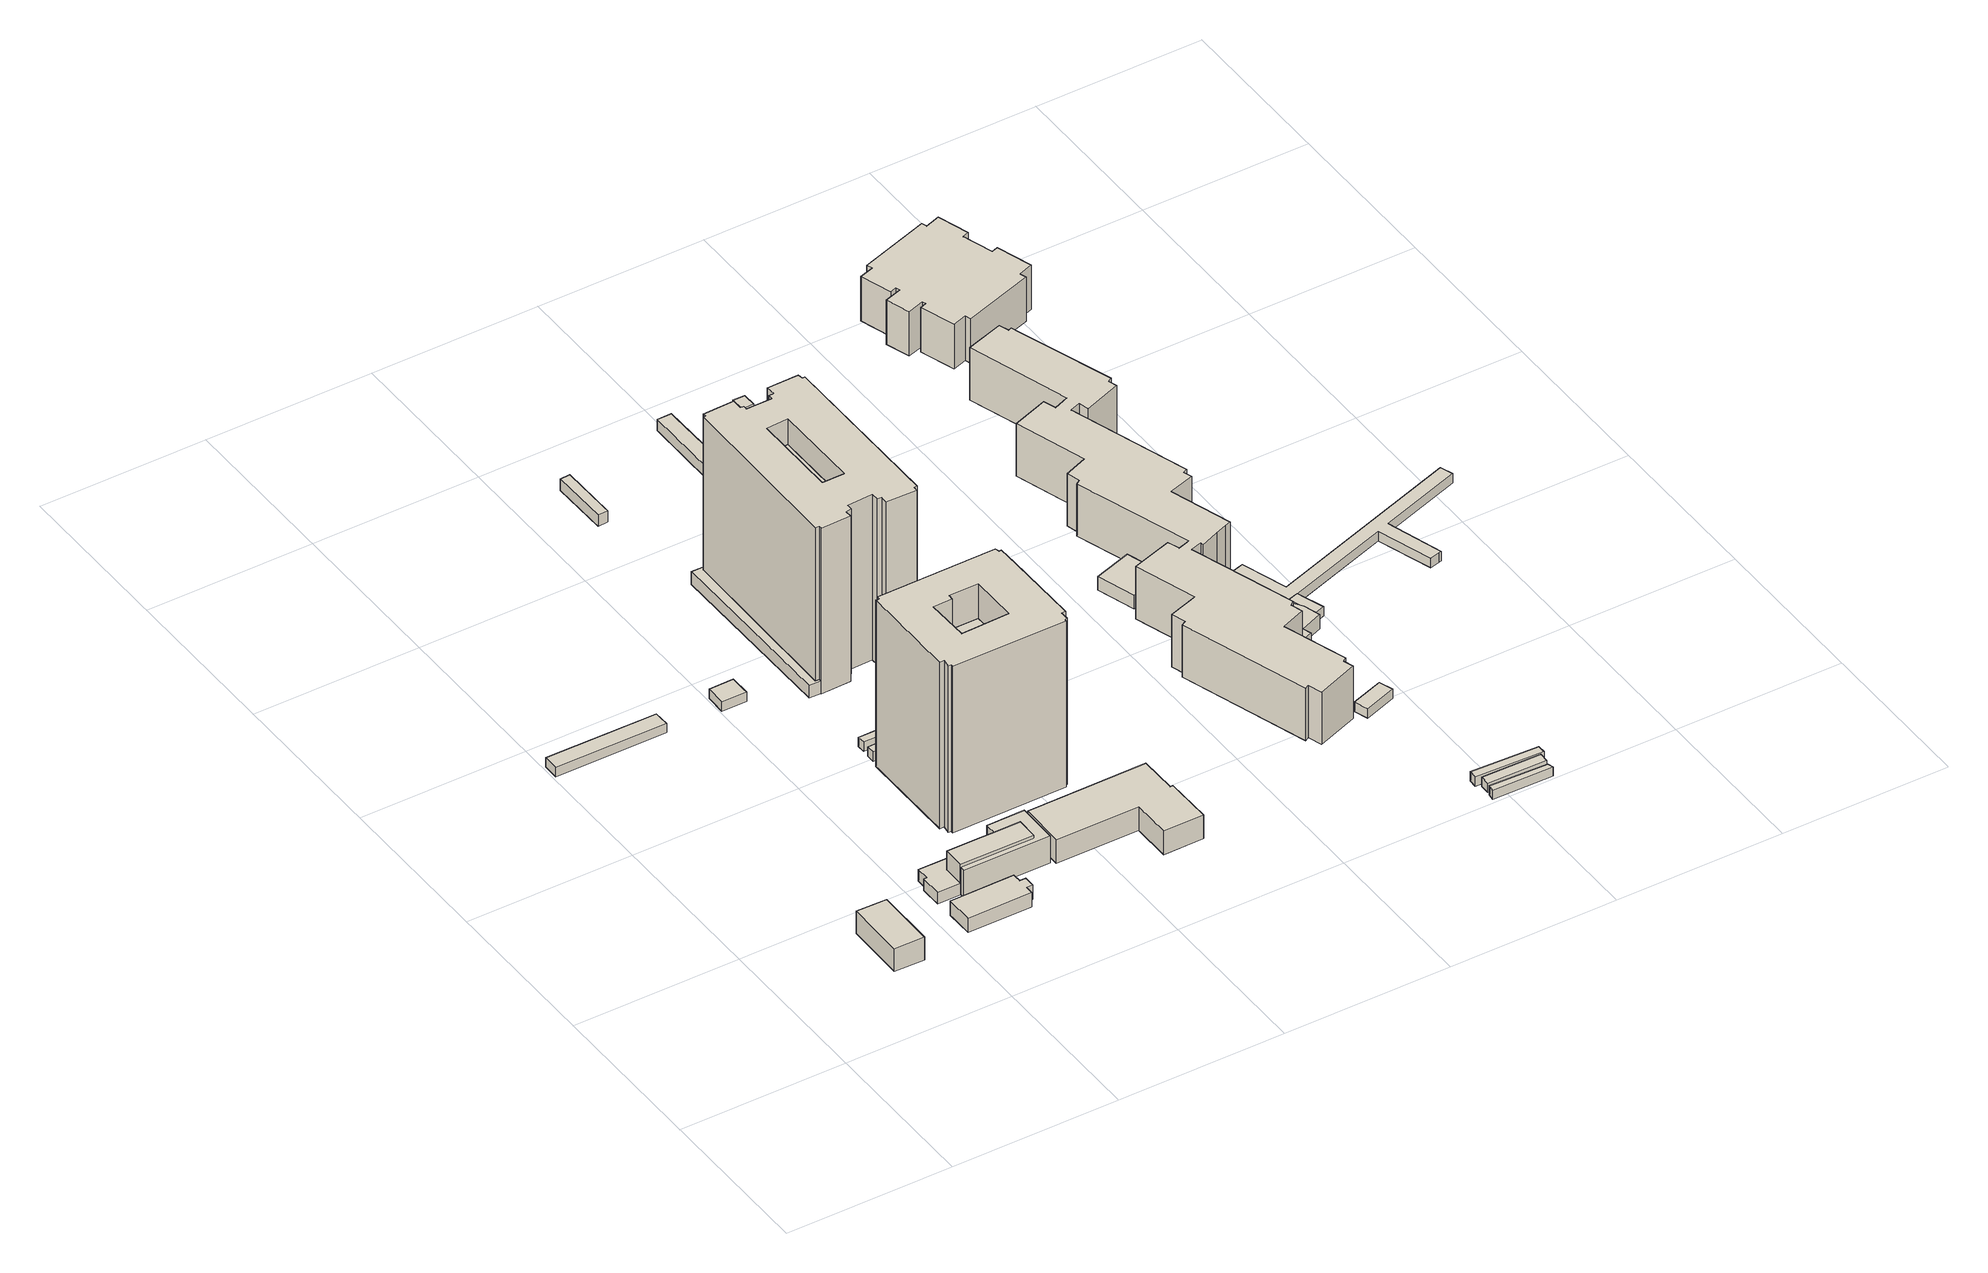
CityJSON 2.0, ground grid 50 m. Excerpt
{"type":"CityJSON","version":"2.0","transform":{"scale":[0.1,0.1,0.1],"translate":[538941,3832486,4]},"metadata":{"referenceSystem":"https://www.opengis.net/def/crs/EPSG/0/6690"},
"CityObjects":{
"building1":{"type":"Building","attributes":{"計測周辺長":54.3,"1/2500図郭":74,"区名":"住之江区","町丁目名称":"南港中４丁目","街区番号":5,"class":"3001","usage":"422","measuredHeight":7.4,"storeysAboveGround":2,"BuildingDetailAttribute.buildingRoofEdgeArea":163.42,"BuildingDetailAttribute.buildingStructureType":"603","BuildingDetailAttribute.buildingStructureOrgType":"3","BuildingDetailAttribute.detailedUsage":"1415","BuildingDetailAttribute.specifiedBuildingCoverageRate":0.6,"BuildingDetailAttribute.surveyYear":2017,"BuildingHighTideRiskAttribute.description":"1","BuildingHighTideRiskAttribute.rank":"2","BuildingHighTideRiskAttribute.depth":1.76,"BuildingIDAttribute.prefecture":"27","BuildingIDAttribute.city":"27125"},"geometry":[{"type":"Solid","lod":"1","boundaries":[[[[0,1,2,3]],[[2,4,5,3]],[[1,6,4,2]],[[0,7,6,1]],[[3,5,7,0]],[[4,6,7,5]]]]}]},
"building2":{"type":"Building","attributes":{"計測周辺長":76.01,"1/2500図郭":74,"区名":"住之江区","町丁目名称":"南港中４丁目","街区番号":2,"class":"3003","usage":"412","storeysAboveGround":1,"BuildingDetailAttribute.buildingRoofEdgeArea":157.94,"BuildingDetailAttribute.buildingStructureType":"610","BuildingDetailAttribute.buildingStructureOrgType":"2","BuildingDetailAttribute.detailedUsage":"1130","BuildingDetailAttribute.specifiedBuildingCoverageRate":0.6,"BuildingDetailAttribute.surveyYear":2017,"BuildingHighTideRiskAttribute.description":"1","BuildingHighTideRiskAttribute.rank":"2","BuildingHighTideRiskAttribute.depth":1.44,"BuildingIDAttribute.prefecture":"27","BuildingIDAttribute.city":"27125"},"geometry":[{"type":"Solid","lod":"1","boundaries":[[[[8,9,10,11]],[[10,12,13,11]],[[9,14,12,10]],[[8,15,14,9]],[[11,13,15,8]],[[12,14,15,13]]]]}]},
"building3":{"type":"Building","attributes":{"計測周辺長":58.91,"1/2500図郭":74,"区名":"住之江区","町丁目名称":"南港中４丁目","街区番号":2,"class":"3001","usage":"422","measuredHeight":4.8,"storeysAboveGround":1,"BuildingDetailAttribute.buildingRoofEdgeArea":167.63,"BuildingDetailAttribute.buildingStructureType":"610","BuildingDetailAttribute.buildingStructureOrgType":"2","BuildingDetailAttribute.detailedUsage":"1415","BuildingDetailAttribute.specifiedBuildingCoverageRate":0.6,"BuildingDetailAttribute.surveyYear":2017,"BuildingHighTideRiskAttribute.description":"1","BuildingHighTideRiskAttribute.rank":"2","BuildingHighTideRiskAttribute.depth":0.97,"BuildingIDAttribute.prefecture":"27","BuildingIDAttribute.city":"27125"},"geometry":[{"type":"Solid","lod":"1","boundaries":[[[[16,17,18,19,20,21,22,23]],[[22,24,25,23]],[[21,26,24,22]],[[20,27,26,21]],[[19,28,27,20]],[[18,29,28,19]],[[17,30,29,18]],[[16,31,30,17]],[[23,25,31,16]],[[24,26,27,28,29,30,31,25]]]]}]},
"building4":{"type":"Building","attributes":{"計測周辺長":50.43,"1/2500図郭":74,"区名":"住之江区","町丁目名称":"南港中４丁目","街区番号":2,"class":"3001","usage":"422","measuredHeight":3.8,"storeysAboveGround":2,"BuildingDetailAttribute.buildingRoofEdgeArea":99.59,"BuildingDetailAttribute.buildingStructureType":"603","BuildingDetailAttribute.buildingStructureOrgType":"3","BuildingDetailAttribute.detailedUsage":"1415","BuildingDetailAttribute.specifiedBuildingCoverageRate":0.6,"BuildingDetailAttribute.surveyYear":2017,"BuildingHighTideRiskAttribute.description":"1","BuildingHighTideRiskAttribute.rank":"2","BuildingHighTideRiskAttribute.depth":1.04,"BuildingIDAttribute.prefecture":"27","BuildingIDAttribute.city":"27125"},"geometry":[{"type":"Solid","lod":"1","boundaries":[[[[32,33,34,35,36,37,38,39]],[[38,40,41,39]],[[37,42,40,38]],[[36,43,42,37]],[[35,44,43,36]],[[34,45,44,35]],[[33,46,45,34]],[[32,47,46,33]],[[39,41,47,32]],[[40,42,43,44,45,46,47,41]]]]}]},
"building5":{"type":"Building","attributes":{"計測周辺長":57.26,"1/2500図郭":74,"区名":"住之江区","町丁目名称":"南港中４丁目","街区番号":2,"class":"3001","usage":"422","measuredHeight":9.7,"storeysAboveGround":2,"BuildingDetailAttribute.buildingRoofEdgeArea":144.34,"BuildingDetailAttribute.buildingStructureType":"603","BuildingDetailAttribute.buildingStructureOrgType":"3","BuildingDetailAttribute.detailedUsage":"1415","BuildingDetailAttribute.specifiedBuildingCoverageRate":0.6,"BuildingDetailAttribute.surveyYear":2017,"BuildingHighTideRiskAttribute.description":"1","BuildingHighTideRiskAttribute.rank":"2","BuildingHighTideRiskAttribute.depth":1.01,"BuildingIDAttribute.prefecture":"27","BuildingIDAttribute.city":"27125"},"geometry":[{"type":"Solid","lod":"1","boundaries":[[[[48,49,50,51,52,53]],[[52,54,55,53]],[[51,56,54,52]],[[50,57,56,51]],[[49,58,57,50]],[[48,59,58,49]],[[53,55,59,48]],[[54,56,57,58,59,55]]]]}]},
"building6":{"type":"Building","attributes":{"計測周辺長":91.43,"1/2500図郭":74,"区名":"住之江区","町丁目名称":"南港中４丁目","街区番号":2,"class":"3001","usage":"422","measuredHeight":8.9,"storeysAboveGround":2,"BuildingDetailAttribute.buildingRoofEdgeArea":114.04,"BuildingDetailAttribute.buildingStructureType":"603","BuildingDetailAttribute.buildingStructureOrgType":"3","BuildingDetailAttribute.detailedUsage":"1415","BuildingDetailAttribute.specifiedBuildingCoverageRate":0.6,"BuildingDetailAttribute.surveyYear":2017,"BuildingHighTideRiskAttribute.description":"1","BuildingHighTideRiskAttribute.rank":"2","BuildingHighTideRiskAttribute.depth":0.95,"BuildingIDAttribute.prefecture":"27","BuildingIDAttribute.city":"27125"},"geometry":[{"type":"Solid","lod":"1","boundaries":[[[[60,61,62,63,64,65,66,67]],[[66,68,69,67]],[[65,70,68,66]],[[64,71,70,65]],[[63,72,71,64]],[[62,73,72,63]],[[61,74,73,62]],[[60,75,74,61]],[[67,69,75,60]],[[68,70,71,72,73,74,75,69]]]]}]},
"building7":{"type":"Building","attributes":{"計測周辺長":27.25,"1/2500図郭":74,"区名":"住之江区","町丁目名称":"南港中４丁目","街区番号":2,"class":"3003","usage":"412","storeysAboveGround":1,"BuildingDetailAttribute.buildingRoofEdgeArea":46.09,"BuildingDetailAttribute.buildingStructureType":"610","BuildingDetailAttribute.buildingStructureOrgType":"2","BuildingDetailAttribute.detailedUsage":"1130","BuildingDetailAttribute.specifiedBuildingCoverageRate":0.6,"BuildingDetailAttribute.surveyYear":2017,"BuildingHighTideRiskAttribute.description":"1","BuildingHighTideRiskAttribute.rank":"2","BuildingHighTideRiskAttribute.depth":1.37,"BuildingIDAttribute.prefecture":"27","BuildingIDAttribute.city":"27125"},"geometry":[{"type":"Solid","lod":"1","boundaries":[[[[76,77,78,79]],[[78,80,81,79]],[[77,82,80,78]],[[76,83,82,77]],[[79,81,83,76]],[[80,82,83,81]]]]}]},
"building8":{"type":"Building","attributes":{"計測周辺長":23.14,"1/2500図郭":74,"区名":"住之江区","町丁目名称":"南港中４丁目","街区番号":2,"class":"3003","usage":"412","storeysAboveGround":1,"BuildingDetailAttribute.buildingRoofEdgeArea":23.38,"BuildingDetailAttribute.buildingStructureType":"610","BuildingDetailAttribute.buildingStructureOrgType":"2","BuildingDetailAttribute.detailedUsage":"1130","BuildingDetailAttribute.specifiedBuildingCoverageRate":0.6,"BuildingDetailAttribute.surveyYear":2017,"BuildingHighTideRiskAttribute.description":"1","BuildingHighTideRiskAttribute.rank":"2","BuildingHighTideRiskAttribute.depth":1.1,"BuildingIDAttribute.prefecture":"27","BuildingIDAttribute.city":"27125"},"geometry":[{"type":"Solid","lod":"1","boundaries":[[[[84,85,86,87]],[[86,88,89,87]],[[85,90,88,86]],[[84,91,90,85]],[[87,89,91,84]],[[88,90,91,89]]]]}]},
"building9":{"type":"Building","attributes":{"計測周辺長":23,"1/2500図郭":74,"区名":"住之江区","町丁目名称":"南港中４丁目","街区番号":2,"class":"3003","usage":"412","storeysAboveGround":1,"BuildingDetailAttribute.buildingRoofEdgeArea":22.35,"BuildingDetailAttribute.buildingStructureType":"610","BuildingDetailAttribute.buildingStructureOrgType":"2","BuildingDetailAttribute.detailedUsage":"1130","BuildingDetailAttribute.specifiedBuildingCoverageRate":0.6,"BuildingDetailAttribute.surveyYear":2017,"BuildingHighTideRiskAttribute.description":"1","BuildingHighTideRiskAttribute.rank":"2","BuildingHighTideRiskAttribute.depth":1,"BuildingIDAttribute.prefecture":"27","BuildingIDAttribute.city":"27125"},"geometry":[{"type":"Solid","lod":"1","boundaries":[[[[92,93,94,95]],[[94,96,97,95]],[[93,98,96,94]],[[92,99,98,93]],[[95,97,99,92]],[[96,98,99,97]]]]}]},
"building10":{"type":"Building","attributes":{"class":"3002","measuredHeight":42.6,"BuildingDetailAttribute.specifiedBuildingCoverageRate":0.6,"BuildingDetailAttribute.surveyYear":2017,"BuildingHighTideRiskAttribute.description":"1","BuildingHighTideRiskAttribute.rank":"2","BuildingHighTideRiskAttribute.depth":0.735,"BuildingIDAttribute.prefecture":"27","BuildingIDAttribute.city":"27125"},"geometry":[{"type":"Solid","lod":"1","boundaries":[[[[100,101,102,103,104,105]],[[104,106,107,105]],[[103,108,106,104]],[[102,109,108,103]],[[101,110,109,102]],[[100,111,110,101]],[[105,107,111,100]],[[106,108,109,110,111,107]]]]}]},
"building11":{"type":"Building","attributes":{"計測周辺長":206.75,"1/2500図郭":74,"区名":"住之江区","町丁目名称":"南港中４丁目","街区番号":2,"class":"3002","usage":"412","measuredHeight":53.9,"storeysAboveGround":14,"BuildingDetailAttribute.buildingRoofEdgeArea":1101.65,"BuildingDetailAttribute.buildingStructureType":"603","BuildingDetailAttribute.buildingStructureOrgType":"3","BuildingDetailAttribute.detailedUsage":"1130","BuildingDetailAttribute.specifiedBuildingCoverageRate":0.6,"BuildingDetailAttribute.surveyYear":2017,"BuildingHighTideRiskAttribute.description":"1","BuildingHighTideRiskAttribute.rank":"2","BuildingHighTideRiskAttribute.depth":0.823,"BuildingIDAttribute.prefecture":"27","BuildingIDAttribute.city":"27125"},"geometry":[{"type":"Solid","lod":"1","boundaries":[[[[112,113,114,115,116,117,118,119,120,121,122,123,124,125,126,127,128],[129,130,131,132,133,134]],[[127,135,136,128]],[[126,137,135,127]],[[125,138,137,126]],[[124,139,138,125]],[[123,140,139,124]],[[122,141,140,123]],[[121,142,141,122]],[[120,143,142,121]],[[119,144,143,120]],[[118,145,144,119]],[[117,146,145,118]],[[116,147,146,117]],[[115,148,147,116]],[[114,149,148,115]],[[113,150,149,114]],[[112,151,150,113]],[[128,136,151,112]],[[133,152,153,134]],[[132,154,152,133]],[[131,155,154,132]],[[130,156,155,131]],[[129,157,156,130]],[[134,153,157,129]],[[135,137,138,139,140,141,142,143,144,145,146,147,148,149,150,151,136],[152,154,155,156,157,153]]]]}]},
"building12":{"type":"Building","attributes":{"計測周辺長":124.25,"1/2500図郭":74,"区名":"住之江区","町丁目名称":"南港中４丁目","街区番号":2,"class":"3001","usage":"422","measuredHeight":7.7,"storeysAboveGround":2,"BuildingDetailAttribute.buildingRoofEdgeArea":637.59,"BuildingDetailAttribute.buildingStructureType":"603","BuildingDetailAttribute.buildingStructureOrgType":"3","BuildingDetailAttribute.detailedUsage":"1415","BuildingDetailAttribute.specifiedBuildingCoverageRate":0.6,"BuildingDetailAttribute.surveyYear":2017,"BuildingHighTideRiskAttribute.description":"1","BuildingHighTideRiskAttribute.rank":"2","BuildingHighTideRiskAttribute.depth":1.14,"BuildingIDAttribute.prefecture":"27","BuildingIDAttribute.city":"27125"},"geometry":[{"type":"Solid","lod":"1","boundaries":[[[[158,159,160,161,162,163,164,165]],[[164,166,167,165]],[[163,168,166,164]],[[162,169,168,163]],[[161,170,169,162]],[[160,171,170,161]],[[159,172,171,160]],[[158,173,172,159]],[[165,167,173,158]],[[166,168,169,170,171,172,173,167]]]]}]},
"building13":{"type":"Building","attributes":{"計測周辺長":119.26,"1/2500図郭":74,"区名":"住之江区","町丁目名称":"南港中４丁目","街区番号":2,"class":"3003","usage":"412","measuredHeight":4.1,"storeysAboveGround":1,"BuildingDetailAttribute.buildingRoofEdgeArea":146.19,"BuildingDetailAttribute.buildingStructureType":"610","BuildingDetailAttribute.buildingStructureOrgType":"2","BuildingDetailAttribute.detailedUsage":"1130","BuildingDetailAttribute.specifiedBuildingCoverageRate":0.6,"BuildingDetailAttribute.surveyYear":2017,"BuildingHighTideRiskAttribute.description":"1","BuildingHighTideRiskAttribute.rank":"2","BuildingHighTideRiskAttribute.depth":1.08,"BuildingIDAttribute.prefecture":"27","BuildingIDAttribute.city":"27125"},"geometry":[{"type":"Solid","lod":"1","boundaries":[[[[174,175,176,177,178,179,180,181]],[[180,182,183,181]],[[179,184,182,180]],[[178,185,184,179]],[[177,186,185,178]],[[176,187,186,177]],[[175,188,187,176]],[[174,189,188,175]],[[181,183,189,174]],[[182,184,185,186,187,188,189,183]]]]}]},
"building14":{"type":"Building","attributes":{"計測周辺長":41,"1/2500図郭":74,"区名":"住之江区","町丁目名称":"南港中４丁目","街区番号":2,"class":"3003","usage":"412","measuredHeight":3.7,"storeysAboveGround":1,"BuildingDetailAttribute.buildingRoofEdgeArea":52.5,"BuildingDetailAttribute.buildingStructureType":"603","BuildingDetailAttribute.buildingStructureOrgType":"3","BuildingDetailAttribute.detailedUsage":"1130","BuildingDetailAttribute.specifiedBuildingCoverageRate":0.6,"BuildingDetailAttribute.surveyYear":2017,"BuildingHighTideRiskAttribute.description":"1","BuildingHighTideRiskAttribute.rank":"2","BuildingHighTideRiskAttribute.depth":1.16,"BuildingIDAttribute.prefecture":"27","BuildingIDAttribute.city":"27125"},"geometry":[{"type":"Solid","lod":"1","boundaries":[[[[190,191,192,193]],[[192,194,195,193]],[[191,196,194,192]],[[190,197,196,191]],[[193,195,197,190]],[[194,196,197,195]]]]}]},
"building15":{"type":"Building","attributes":{"計測周辺長":27.99,"1/2500図郭":74,"区名":"住之江区","町丁目名称":"南港中４丁目","街区番号":2,"class":"3003","usage":"412","storeysAboveGround":1,"BuildingDetailAttribute.buildingRoofEdgeArea":25.53,"BuildingDetailAttribute.buildingStructureType":"610","BuildingDetailAttribute.buildingStructureOrgType":"2","BuildingDetailAttribute.detailedUsage":"1130","BuildingDetailAttribute.specifiedBuildingCoverageRate":0.6,"BuildingDetailAttribute.surveyYear":2017,"BuildingHighTideRiskAttribute.description":"1","BuildingHighTideRiskAttribute.rank":"2","BuildingHighTideRiskAttribute.depth":1.04,"BuildingIDAttribute.prefecture":"27","BuildingIDAttribute.city":"27125"},"geometry":[{"type":"Solid","lod":"1","boundaries":[[[[198,199,200,201]],[[200,202,203,201]],[[199,204,202,200]],[[198,205,204,199]],[[201,203,205,198]],[[202,204,205,203]]]]}]},
"building16":{"type":"Building","attributes":{"計測周辺長":34.15,"1/2500図郭":74,"区名":"住之江区","町丁目名称":"南港中４丁目","街区番号":2,"class":"3003","usage":"412","storeysAboveGround":1,"BuildingDetailAttribute.buildingRoofEdgeArea":61.57,"BuildingDetailAttribute.buildingStructureType":"610","BuildingDetailAttribute.buildingStructureOrgType":"2","BuildingDetailAttribute.detailedUsage":"1130","BuildingDetailAttribute.specifiedBuildingCoverageRate":0.6,"BuildingDetailAttribute.surveyYear":2017,"BuildingHighTideRiskAttribute.description":"1","BuildingHighTideRiskAttribute.rank":"2","BuildingHighTideRiskAttribute.depth":1.05,"BuildingIDAttribute.prefecture":"27","BuildingIDAttribute.city":"27125"},"geometry":[{"type":"Solid","lod":"1","boundaries":[[[[206,207,208,209]],[[208,210,211,209]],[[207,212,210,208]],[[206,213,212,207]],[[209,211,213,206]],[[210,212,213,211]]]]}]},
"building17":{"type":"Building","attributes":{"class":"3002","measuredHeight":45.2,"BuildingDetailAttribute.specifiedBuildingCoverageRate":0.6,"BuildingDetailAttribute.surveyYear":2017,"BuildingHighTideRiskAttribute.description":"1","BuildingHighTideRiskAttribute.rank":"2","BuildingHighTideRiskAttribute.depth":0.726,"BuildingIDAttribute.prefecture":"27","BuildingIDAttribute.city":"27125"},"geometry":[{"type":"Solid","lod":"1","boundaries":[[[[214,215,216,217]],[[216,218,219,217]],[[215,220,218,216]],[[214,221,220,215]],[[217,219,221,214]],[[218,220,221,219]]]]}]},
"building18":{"type":"Building","attributes":{"計測周辺長":254.13,"1/2500図郭":74,"区名":"住之江区","町丁目名称":"南港中４丁目","街区番号":2,"class":"3002","usage":"412","measuredHeight":53.7,"storeysAboveGround":14,"BuildingDetailAttribute.buildingRoofEdgeArea":1445.91,"BuildingDetailAttribute.buildingStructureType":"603","BuildingDetailAttribute.buildingStructureOrgType":"3","BuildingDetailAttribute.detailedUsage":"1130","BuildingDetailAttribute.specifiedBuildingCoverageRate":0.6,"BuildingDetailAttribute.surveyYear":2017,"BuildingHighTideRiskAttribute.description":"1","BuildingHighTideRiskAttribute.rank":"2","BuildingHighTideRiskAttribute.depth":0.843,"BuildingIDAttribute.prefecture":"27","BuildingIDAttribute.city":"27125"},"geometry":[{"type":"Solid","lod":"1","boundaries":[[[[222,223,224,225,226,227,228,229,230,231,232,233,234,235,178,177,176,175,174,181,236,237,238,239,240,241,242,243,244],[245,246,247,248]],[[243,249,250,244]],[[242,251,249,243]],[[241,252,251,242]],[[240,253,252,241]],[[239,254,253,240]],[[238,255,254,239]],[[237,256,255,238]],[[236,257,256,237]],[[181,258,257,236]],[[174,259,258,181]],[[175,260,259,174]],[[176,261,260,175]],[[177,262,261,176]],[[178,263,262,177]],[[235,264,263,178]],[[234,265,264,235]],[[233,266,265,234]],[[232,267,266,233]],[[231,268,267,232]],[[230,269,268,231]],[[229,270,269,230]],[[228,271,270,229]],[[227,272,271,228]],[[226,273,272,227]],[[225,274,273,226]],[[224,275,274,225]],[[223,276,275,224]],[[222,277,276,223]],[[244,250,277,222]],[[247,278,279,248]],[[246,280,278,247]],[[245,281,280,246]],[[248,279,281,245]],[[249,251,252,253,254,255,256,257,258,259,260,261,262,263,264,265,266,267,268,269,270,271,272,273,274,275,276,277,250],[278,280,281,279]]]]}]},
"building19":{"type":"Building","attributes":{"計測周辺長":206.75,"1/2500図郭":74,"区名":"住之江区","町丁目名称":"南港中４丁目","街区番号":2,"class":"3003","usage":"412","measuredHeight":3.7,"storeysAboveGround":14,"BuildingDetailAttribute.buildingRoofEdgeArea":1101.65,"BuildingDetailAttribute.buildingStructureType":"603","BuildingDetailAttribute.buildingStructureOrgType":"3","BuildingDetailAttribute.detailedUsage":"1130","BuildingDetailAttribute.specifiedBuildingCoverageRate":0.6,"BuildingDetailAttribute.surveyYear":2017,"BuildingHighTideRiskAttribute.description":"1","BuildingHighTideRiskAttribute.rank":"2","BuildingHighTideRiskAttribute.depth":1.04,"BuildingIDAttribute.prefecture":"27","BuildingIDAttribute.city":"27125"},"geometry":[{"type":"Solid","lod":"1","boundaries":[[[[282,283,284,285]],[[284,286,287,285]],[[283,288,286,284]],[[282,289,288,283]],[[285,287,289,282]],[[286,288,289,287]]]]}]},
"building20":{"type":"Building","attributes":{"計測周辺長":120.77,"1/2500図郭":74,"区名":"住之江区","町丁目名称":"南港中４丁目","街区番号":2,"class":"3003","usage":"412","measuredHeight":3.6,"storeysAboveGround":1,"BuildingDetailAttribute.buildingRoofEdgeArea":169,"BuildingDetailAttribute.buildingStructureType":"610","BuildingDetailAttribute.buildingStructureOrgType":"2","BuildingDetailAttribute.detailedUsage":"1130","BuildingDetailAttribute.specifiedBuildingCoverageRate":0.6,"BuildingDetailAttribute.surveyYear":2017,"BuildingHighTideRiskAttribute.description":"1","BuildingHighTideRiskAttribute.rank":"2","BuildingHighTideRiskAttribute.depth":1.12,"BuildingIDAttribute.prefecture":"27","BuildingIDAttribute.city":"27125"},"geometry":[{"type":"Solid","lod":"1","boundaries":[[[[290,291,292,293,294,295,296,297]],[[296,298,299,297]],[[295,300,298,296]],[[294,301,300,295]],[[293,302,301,294]],[[292,303,302,293]],[[291,304,303,292]],[[290,305,304,291]],[[297,299,305,290]],[[298,300,301,302,303,304,305,299]]]]}]},
"building21":{"type":"Building","attributes":{"計測周辺長":16.02,"1/2500図郭":74,"区名":"住之江区","町丁目名称":"南港中４丁目","街区番号":2,"class":"3001","usage":"412","storeysAboveGround":1,"BuildingDetailAttribute.buildingRoofEdgeArea":15.75,"BuildingDetailAttribute.buildingStructureType":"610","BuildingDetailAttribute.buildingStructureOrgType":"2","BuildingDetailAttribute.detailedUsage":"1130","BuildingDetailAttribute.specifiedBuildingCoverageRate":0.6,"BuildingDetailAttribute.surveyYear":2017,"BuildingHighTideRiskAttribute.description":"1","BuildingHighTideRiskAttribute.rank":"2","BuildingHighTideRiskAttribute.depth":1.5,"BuildingIDAttribute.prefecture":"27","BuildingIDAttribute.city":"27125"},"geometry":[{"type":"Solid","lod":"1","boundaries":[[[[306,307,308,309]],[[308,310,311,309]],[[307,312,310,308]],[[306,313,312,307]],[[309,311,313,306]],[[310,312,313,311]]]]}]},
"building22":{"type":"Building","attributes":{"計測周辺長":19.27,"1/2500図郭":74,"区名":"住之江区","町丁目名称":"南港中４丁目","街区番号":2,"class":"3001","usage":"412","storeysAboveGround":1,"BuildingDetailAttribute.buildingRoofEdgeArea":22.31,"BuildingDetailAttribute.buildingStructureType":"610","BuildingDetailAttribute.buildingStructureOrgType":"2","BuildingDetailAttribute.detailedUsage":"1130","BuildingDetailAttribute.specifiedBuildingCoverageRate":0.6,"BuildingDetailAttribute.surveyYear":2017,"BuildingHighTideRiskAttribute.description":"1","BuildingHighTideRiskAttribute.rank":"2","BuildingHighTideRiskAttribute.depth":1.1,"BuildingIDAttribute.prefecture":"27","BuildingIDAttribute.city":"27125"},"geometry":[{"type":"Solid","lod":"1","boundaries":[[[[314,315,316,317]],[[316,318,319,317]],[[315,320,318,316]],[[314,321,320,315]],[[317,319,321,314]],[[318,320,321,319]]]]}]},
"building23":{"type":"Building","attributes":{"計測周辺長":19.77,"1/2500図郭":74,"区名":"住之江区","町丁目名称":"南港中４丁目","街区番号":2,"class":"3001","usage":"412","storeysAboveGround":1,"BuildingDetailAttribute.buildingRoofEdgeArea":23.75,"BuildingDetailAttribute.buildingStructureType":"610","BuildingDetailAttribute.buildingStructureOrgType":"2","BuildingDetailAttribute.detailedUsage":"1130","BuildingDetailAttribute.specifiedBuildingCoverageRate":0.6,"BuildingDetailAttribute.surveyYear":2017,"BuildingHighTideRiskAttribute.description":"1","BuildingHighTideRiskAttribute.rank":"2","BuildingHighTideRiskAttribute.depth":1.1,"BuildingIDAttribute.prefecture":"27","BuildingIDAttribute.city":"27125"},"geometry":[{"type":"Solid","lod":"1","boundaries":[[[[322,323,324,325]],[[324,326,327,325]],[[323,328,326,324]],[[322,329,328,323]],[[325,327,329,322]],[[326,328,329,327]]]]}]},
"building24":{"type":"Building","attributes":{"計測周辺長":20.77,"1/2500図郭":74,"区名":"住之江区","町丁目名称":"南港中４丁目","街区番号":2,"class":"3001","usage":"412","storeysAboveGround":1,"BuildingDetailAttribute.buildingRoofEdgeArea":26.47,"BuildingDetailAttribute.buildingStructureType":"610","BuildingDetailAttribute.buildingStructureOrgType":"2","BuildingDetailAttribute.detailedUsage":"1130","BuildingDetailAttribute.specifiedBuildingCoverageRate":0.6,"BuildingDetailAttribute.surveyYear":2017,"BuildingHighTideRiskAttribute.description":"1","BuildingHighTideRiskAttribute.rank":"2","BuildingHighTideRiskAttribute.depth":1.18,"BuildingIDAttribute.prefecture":"27","BuildingIDAttribute.city":"27125"},"geometry":[{"type":"Solid","lod":"1","boundaries":[[[[330,331,332,333]],[[332,334,335,333]],[[331,336,334,332]],[[330,337,336,331]],[[333,335,337,330]],[[334,336,337,335]]]]}]},
"building25":{"type":"Building","attributes":{"計測周辺長":18.76,"1/2500図郭":74,"区名":"住之江区","町丁目名称":"南港中４丁目","街区番号":2,"class":"3001","usage":"412","storeysAboveGround":1,"BuildingDetailAttribute.buildingRoofEdgeArea":21.09,"BuildingDetailAttribute.buildingStructureType":"610","BuildingDetailAttribute.buildingStructureOrgType":"2","BuildingDetailAttribute.detailedUsage":"1130","BuildingDetailAttribute.specifiedBuildingCoverageRate":0.6,"BuildingDetailAttribute.surveyYear":2017,"BuildingHighTideRiskAttribute.description":"1","BuildingHighTideRiskAttribute.rank":"2","BuildingHighTideRiskAttribute.depth":1.23,"BuildingIDAttribute.prefecture":"27","BuildingIDAttribute.city":"27125"},"geometry":[{"type":"Solid","lod":"1","boundaries":[[[[338,339,340,341]],[[340,342,343,341]],[[339,344,342,340]],[[338,345,344,339]],[[341,343,345,338]],[[342,344,345,343]]]]}]},
"building26":{"type":"Building","attributes":{"計測周辺長":56.51,"1/2500図郭":74,"区名":"住之江区","町丁目名称":"南港中４丁目","街区番号":2,"class":"3003","usage":"412","measuredHeight":3.7,"storeysAboveGround":1,"BuildingDetailAttribute.buildingRoofEdgeArea":104.44,"BuildingDetailAttribute.buildingStructureType":"603","BuildingDetailAttribute.buildingStructureOrgType":"3","BuildingDetailAttribute.detailedUsage":"1130","BuildingDetailAttribute.specifiedBuildingCoverageRate":0.6,"BuildingDetailAttribute.surveyYear":2017,"BuildingHighTideRiskAttribute.description":"1","BuildingHighTideRiskAttribute.rank":"2","BuildingHighTideRiskAttribute.depth":1.15,"BuildingIDAttribute.prefecture":"27","BuildingIDAttribute.city":"27125"},"geometry":[{"type":"Solid","lod":"1","boundaries":[[[[346,347,348,349,350]],[[349,351,352,350]],[[348,353,351,349]],[[347,354,353,348]],[[346,355,354,347]],[[350,352,355,346]],[[351,353,354,355,352]]]]}]},
"building27":{"type":"Building","attributes":{"計測周辺長":16.27,"1/2500図郭":74,"区名":"住之江区","町丁目名称":"南港中４丁目","街区番号":2,"class":"3001","usage":"412","storeysAboveGround":1,"BuildingDetailAttribute.buildingRoofEdgeArea":14.75,"BuildingDetailAttribute.buildingStructureType":"610","BuildingDetailAttribute.buildingStructureOrgType":"2","BuildingDetailAttribute.detailedUsage":"1130","BuildingDetailAttribute.specifiedBuildingCoverageRate":0.6,"BuildingDetailAttribute.surveyYear":2017,"BuildingHighTideRiskAttribute.description":"1","BuildingHighTideRiskAttribute.rank":"2","BuildingHighTideRiskAttribute.depth":1.83,"BuildingIDAttribute.prefecture":"27","BuildingIDAttribute.city":"27125"},"geometry":[{"type":"Solid","lod":"1","boundaries":[[[[356,357,358,359]],[[358,360,361,359]],[[357,362,360,358]],[[356,363,362,357]],[[359,361,363,356]],[[360,362,363,361]]]]}]},
"building28":{"type":"Building","attributes":{"class":"3001","BuildingDetailAttribute.specifiedBuildingCoverageRate":0.6,"BuildingDetailAttribute.surveyYear":2017,"BuildingHighTideRiskAttribute.description":"1","BuildingHighTideRiskAttribute.rank":"2","BuildingHighTideRiskAttribute.depth":1.83,"BuildingIDAttribute.prefecture":"27","BuildingIDAttribute.city":"27125"},"geometry":[{"type":"Solid","lod":"1","boundaries":[[[[364,365,366,367]],[[366,368,369,367]],[[365,370,368,366]],[[364,371,370,365]],[[367,369,371,364]],[[368,370,371,369]]]]}]},
"building29":{"type":"Building","attributes":{"計測周辺長":15.26,"1/2500図郭":74,"区名":"住之江区","町丁目名称":"南港中４丁目","街区番号":2,"class":"3001","usage":"412","storeysAboveGround":1,"BuildingDetailAttribute.buildingRoofEdgeArea":14.06,"BuildingDetailAttribute.buildingStructureType":"610","BuildingDetailAttribute.buildingStructureOrgType":"2","BuildingDetailAttribute.detailedUsage":"1130","BuildingDetailAttribute.specifiedBuildingCoverageRate":0.6,"BuildingDetailAttribute.surveyYear":2017,"BuildingHighTideRiskAttribute.description":"1","BuildingHighTideRiskAttribute.rank":"2","BuildingHighTideRiskAttribute.depth":1.73,"BuildingIDAttribute.prefecture":"27","BuildingIDAttribute.city":"27125"},"geometry":[{"type":"Solid","lod":"1","boundaries":[[[[372,373,374,375]],[[374,376,377,375]],[[373,378,376,374]],[[372,379,378,373]],[[375,377,379,372]],[[376,378,379,377]]]]}]},
"building30":{"type":"Building","attributes":{"計測周辺長":12.54,"1/2500図郭":74,"区名":"住之江区","町丁目名称":"南港中４丁目","街区番号":2,"class":"3001","usage":"412","storeysAboveGround":1,"BuildingDetailAttribute.buildingRoofEdgeArea":9.69,"BuildingDetailAttribute.buildingStructureType":"610","BuildingDetailAttribute.buildingStructureOrgType":"2","BuildingDetailAttribute.detailedUsage":"1130","BuildingDetailAttribute.specifiedBuildingCoverageRate":0.6,"BuildingDetailAttribute.surveyYear":2017,"BuildingHighTideRiskAttribute.description":"1","BuildingHighTideRiskAttribute.rank":"2","BuildingHighTideRiskAttribute.depth":1.52,"BuildingIDAttribute.prefecture":"27","BuildingIDAttribute.city":"27125"},"geometry":[{"type":"Solid","lod":"1","boundaries":[[[[380,381,382,383]],[[382,384,385,383]],[[381,386,384,382]],[[380,387,386,381]],[[383,385,387,380]],[[384,386,387,385]]]]}]},
"building31":{"type":"Building","attributes":{"計測周辺長":15.5,"1/2500図郭":74,"区名":"住之江区","町丁目名称":"南港中４丁目","街区番号":2,"class":"3001","usage":"412","storeysAboveGround":1,"BuildingDetailAttribute.buildingRoofEdgeArea":14.88,"BuildingDetailAttribute.buildingStructureType":"610","BuildingDetailAttribute.buildingStructureOrgType":"2","BuildingDetailAttribute.detailedUsage":"1130","BuildingDetailAttribute.specifiedBuildingCoverageRate":0.6,"BuildingDetailAttribute.surveyYear":2017,"BuildingHighTideRiskAttribute.description":"1","BuildingHighTideRiskAttribute.rank":"2","BuildingHighTideRiskAttribute.depth":1.46,"BuildingIDAttribute.prefecture":"27","BuildingIDAttribute.city":"27125"},"geometry":[{"type":"Solid","lod":"1","boundaries":[[[[388,389,390,391]],[[390,392,393,391]],[[389,394,392,390]],[[388,395,394,389]],[[391,393,395,388]],[[392,394,395,393]]]]}]},
"building32":{"type":"Building","attributes":{"計測周辺長":47.8,"1/2500図郭":74,"区名":"住之江区","町丁目名称":"南港中４丁目","街区番号":1,"class":"3001","usage":"422","measuredHeight":4.3,"storeysAboveGround":1,"BuildingDetailAttribute.buildingRoofEdgeArea":142.76,"BuildingDetailAttribute.buildingStructureType":"603","BuildingDetailAttribute.buildingStructureOrgType":"3","BuildingDetailAttribute.detailedUsage":"1403","BuildingDetailAttribute.specifiedBuildingCoverageRate":0.6,"BuildingDetailAttribute.surveyYear":2017,"BuildingHighTideRiskAttribute.description":"1","BuildingHighTideRiskAttribute.rank":"2","BuildingHighTideRiskAttribute.depth":0.635,"BuildingIDAttribute.prefecture":"27","BuildingIDAttribute.city":"27125"},"geometry":[{"type":"Solid","lod":"1","boundaries":[[[[396,397,398,399]],[[398,400,401,399]],[[397,402,400,398]],[[396,403,402,397]],[[399,401,403,396]],[[400,402,403,401]]]]}]},
"building33":{"type":"Building","attributes":{"class":"3001","measuredHeight":3.2,"BuildingDetailAttribute.specifiedBuildingCoverageRate":0.6,"BuildingDetailAttribute.surveyYear":2017,"BuildingHighTideRiskAttribute.description":"1","BuildingHighTideRiskAttribute.rank":"2","BuildingHighTideRiskAttribute.depth":0.61,"BuildingIDAttribute.prefecture":"27","BuildingIDAttribute.city":"27125"},"geometry":[{"type":"Solid","lod":"1","boundaries":[[[[404,405,406,407]],[[406,408,409,407]],[[405,410,408,406]],[[404,411,410,405]],[[407,409,411,404]],[[408,410,411,409]]]]}]},
"building34":{"type":"Building","attributes":{"計測周辺長":39.11,"1/2500図郭":74,"区名":"住之江区","町丁目名称":"南港中４丁目","街区番号":7,"class":"3003","usage":"412","storeysAboveGround":1,"BuildingDetailAttribute.buildingRoofEdgeArea":32.97,"BuildingDetailAttribute.buildingStructureType":"610","BuildingDetailAttribute.buildingStructureOrgType":"2","BuildingDetailAttribute.detailedUsage":"1130","BuildingDetailAttribute.specifiedBuildingCoverageRate":0.6,"BuildingDetailAttribute.surveyYear":2017,"BuildingHighTideRiskAttribute.description":"1","BuildingHighTideRiskAttribute.rank":"2","BuildingHighTideRiskAttribute.depth":1.72,"BuildingIDAttribute.prefecture":"27","BuildingIDAttribute.city":"27125"},"geometry":[{"type":"Solid","lod":"1","boundaries":[[[[412,413,414,415]],[[414,416,417,415]],[[413,418,416,414]],[[412,419,418,413]],[[415,417,419,412]],[[416,418,419,417]]]]}]},
"building35":{"type":"Building","attributes":{"計測周辺長":41.27,"1/2500図郭":74,"区名":"住之江区","町丁目名称":"南港中４丁目","街区番号":7,"class":"3003","usage":"412","storeysAboveGround":1,"BuildingDetailAttribute.buildingRoofEdgeArea":52.94,"BuildingDetailAttribute.buildingStructureType":"610","BuildingDetailAttribute.buildingStructureOrgType":"2","BuildingDetailAttribute.detailedUsage":"1130","BuildingDetailAttribute.specifiedBuildingCoverageRate":0.6,"BuildingDetailAttribute.surveyYear":2017,"BuildingHighTideRiskAttribute.description":"1","BuildingHighTideRiskAttribute.rank":"2","BuildingHighTideRiskAttribute.depth":1.72,"BuildingIDAttribute.prefecture":"27","BuildingIDAttribute.city":"27125"},"geometry":[{"type":"Solid","lod":"1","boundaries":[[[[420,421,422,423]],[[422,424,425,423]],[[421,426,424,422]],[[420,427,426,421]],[[423,425,427,420]],[[424,426,427,425]]]]}]},
"building36":{"type":"Building","attributes":{"計測周辺長":45.31,"1/2500図郭":74,"区名":"住之江区","町丁目名称":"南港中４丁目","街区番号":7,"class":"3003","usage":"412","storeysAboveGround":1,"BuildingDetailAttribute.buildingRoofEdgeArea":50.44,"BuildingDetailAttribute.buildingStructureType":"610","BuildingDetailAttribute.buildingStructureOrgType":"2","BuildingDetailAttribute.detailedUsage":"1130","BuildingDetailAttribute.specifiedBuildingCoverageRate":0.6,"BuildingDetailAttribute.surveyYear":2017,"BuildingHighTideRiskAttribute.description":"1","BuildingHighTideRiskAttribute.rank":"2","BuildingHighTideRiskAttribute.depth":1.72,"BuildingIDAttribute.prefecture":"27","BuildingIDAttribute.city":"27125"},"geometry":[{"type":"Solid","lod":"1","boundaries":[[[[428,429,430,431]],[[430,432,433,431]],[[429,434,432,430]],[[428,435,434,429]],[[431,433,435,428]],[[432,434,435,433]]]]}]},
"building37":{"type":"Building","attributes":{"計測周辺長":53.44,"1/2500図郭":74,"区名":"住之江区","町丁目名称":"南港中４丁目","街区番号":1,"class":"3001","usage":"422","measuredHeight":4.7,"storeysAboveGround":4,"BuildingDetailAttribute.buildingRoofEdgeArea":156.65,"BuildingDetailAttribute.buildingStructureType":"603","BuildingDetailAttribute.buildingStructureOrgType":"3","BuildingDetailAttribute.detailedUsage":"1403","BuildingDetailAttribute.specifiedBuildingCoverageRate":0.6,"BuildingDetailAttribute.surveyYear":2017,"BuildingHighTideRiskAttribute.description":"1","BuildingHighTideRiskAttribute.rank":"2","BuildingHighTideRiskAttribute.depth":0.658,"BuildingIDAttribute.prefecture":"27","BuildingIDAttribute.city":"27125"},"geometry":[{"type":"Solid","lod":"1","boundaries":[[[[436,437,438,439,440,441,442,443,444,445,446,447,448,449,450]],[[449,451,452,450]],[[448,453,451,449]],[[447,454,453,448]],[[446,455,454,447]],[[445,456,455,446]],[[444,457,456,445]],[[443,458,457,444]],[[442,459,458,443]],[[441,460,459,442]],[[440,461,460,441]],[[439,462,461,440]],[[438,463,462,439]],[[437,464,463,438]],[[436,465,464,437]],[[450,452,465,436]],[[451,453,454,455,456,457,458,459,460,461,462,463,464,465,452]]]]}]},
"building38":{"type":"Building","attributes":{"計測周辺長":465.59,"1/2500図郭":74,"区名":"住之江区","町丁目名称":"南港中４丁目","街区番号":1,"class":"3002","usage":"422","measuredHeight":17,"storeysAboveGround":4,"BuildingDetailAttribute.buildingRoofEdgeArea":2875.72,"BuildingDetailAttribute.buildingStructureType":"603","BuildingDetailAttribute.buildingStructureOrgType":"3","BuildingDetailAttribute.detailedUsage":"1403","BuildingDetailAttribute.specifiedBuildingCoverageRate":0.6,"BuildingDetailAttribute.surveyYear":2017,"BuildingHighTideRiskAttribute.description":"1","BuildingHighTideRiskAttribute.rank":"2","BuildingHighTideRiskAttribute.depth":1.02,"BuildingIDAttribute.prefecture":"27","BuildingIDAttribute.city":"27125"},"geometry":[{"type":"Solid","lod":"1","boundaries":[[[[466,467,468,469,470,471,472,473,474,475,476,477,478,479,480,481,482,483,484,485,486,487,488,489,490,491,492,493,494,495,496,497,498,499,500,501,502,503,504,505,506,507,508,509,510,511,512,513]],[[512,514,515,513]],[[511,516,514,512]],[[510,517,516,511]],[[509,518,517,510]],[[508,519,518,509]],[[507,520,519,508]],[[506,521,520,507]],[[505,522,521,506]],[[504,523,522,505]],[[503,524,523,504]],[[502,525,524,503]],[[501,526,525,502]],[[500,527,526,501]],[[499,528,527,500]],[[498,529,528,499]],[[497,530,529,498]],[[496,531,530,497]],[[495,532,531,496]],[[494,533,532,495]],[[493,534,533,494]],[[492,535,534,493]],[[491,536,535,492]],[[490,537,536,491]],[[489,538,537,490]],[[488,539,538,489]],[[487,540,539,488]],[[486,541,540,487]],[[485,542,541,486]],[[484,543,542,485]],[[483,544,543,484]],[[482,545,544,483]],[[481,546,545,482]],[[480,547,546,481]],[[479,548,547,480]],[[478,549,548,479]],[[477,550,549,478]],[[476,551,550,477]],[[475,552,551,476]],[[474,553,552,475]],[[473,554,553,474]],[[472,555,554,473]],[[471,556,555,472]],[[470,557,556,471]],[[469,558,557,470]],[[468,559,558,469]],[[467,560,559,468]],[[466,561,560,467]],[[513,515,561,466]],[[514,516,517,518,519,520,521,522,523,524,525,526,527,528,529,530,531,532,533,534,535,536,537,538,539,540,541,542,543,544,545,546,547,548,549,550,551,552,553,554,555,556,557,558,559,560,561,515]]]]}]},
"building39":{"type":"Building","attributes":{"class":"3003","BuildingDetailAttribute.specifiedBuildingCoverageRate":0.6,"BuildingDetailAttribute.surveyYear":2017,"BuildingHighTideRiskAttribute.description":"1","BuildingHighTideRiskAttribute.rank":"2","BuildingHighTideRiskAttribute.depth":0.813,"BuildingIDAttribute.prefecture":"27","BuildingIDAttribute.city":"27125"},"geometry":[{"type":"Solid","lod":"1","boundaries":[[[[562,563,564,565]],[[564,566,567,565]],[[563,568,566,564]],[[562,569,568,563]],[[565,567,569,562]],[[566,568,569,567]]]]}]},
"building40":{"type":"Building","attributes":{"計測周辺長":225.67,"1/2500図郭":74,"区名":"住之江区","町丁目名称":"南港中４丁目","街区番号":1,"class":"3003","usage":"422","measuredHeight":3.1,"storeysAboveGround":1,"BuildingDetailAttribute.buildingRoofEdgeArea":440.94,"BuildingDetailAttribute.buildingStructureType":"610","BuildingDetailAttribute.buildingStructureOrgType":"2","BuildingDetailAttribute.detailedUsage":"1403","BuildingDetailAttribute.specifiedBuildingCoverageRate":0.6,"BuildingDetailAttribute.surveyYear":2017,"BuildingHighTideRiskAttribute.description":"1","BuildingHighTideRiskAttribute.rank":"2","BuildingHighTideRiskAttribute.depth":0.81,"BuildingIDAttribute.prefecture":"27","BuildingIDAttribute.city":"27125"},"geometry":[{"type":"Solid","lod":"1","boundaries":[[[[570,571,572,573,574,575,576,577,578,579,580,581,582,583,584,585,586,587,588]],[[587,589,590,588]],[[586,591,589,587]],[[585,592,591,586]],[[584,593,592,585]],[[583,594,593,584]],[[582,595,594,583]],[[581,596,595,582]],[[580,597,596,581]],[[579,598,597,580]],[[578,599,598,579]],[[577,600,599,578]],[[576,601,600,577]],[[575,602,601,576]],[[574,603,602,575]],[[573,604,603,574]],[[572,605,604,573]],[[571,606,605,572]],[[570,607,606,571]],[[588,590,607,570]],[[589,591,592,593,594,595,596,597,598,599,600,601,602,603,604,605,606,607,590]]]]}]},
"building41":{"type":"Building","attributes":{"計測周辺長":137.87,"1/2500図郭":74,"区名":"住之江区","町丁目名称":"南港中４丁目","街区番号":1,"class":"3002","usage":"422","measuredHeight":14.3,"storeysAboveGround":3,"BuildingDetailAttribute.buildingRoofEdgeArea":1021.79,"BuildingDetailAttribute.buildingStructureType":"603","BuildingDetailAttribute.buildingStructureOrgType":"3","BuildingDetailAttribute.detailedUsage":"1403","BuildingDetailAttribute.specifiedBuildingCoverageRate":0.6,"BuildingDetailAttribute.surveyYear":2017,"BuildingHighTideRiskAttribute.description":"1","BuildingHighTideRiskAttribute.rank":"2","BuildingHighTideRiskAttribute.depth":1.18,"BuildingIDAttribute.prefecture":"27","BuildingIDAttribute.city":"27125"},"geometry":[{"type":"Solid","lod":"1","boundaries":[[[[608,609,610,611,612,613,614,615,616,617,618,619,620,621,622,623,624,625,626,627,628,629,630,631]],[[630,632,633,631]],[[629,634,632,630]],[[628,635,634,629]],[[627,636,635,628]],[[626,637,636,627]],[[625,638,637,626]],[[624,639,638,625]],[[623,640,639,624]],[[622,641,640,623]],[[621,642,641,622]],[[620,643,642,621]],[[619,644,643,620]],[[618,645,644,619]],[[617,646,645,618]],[[616,647,646,617]],[[615,648,647,616]],[[614,649,648,615]],[[613,650,649,614]],[[612,651,650,613]],[[611,652,651,612]],[[610,653,652,611]],[[609,654,653,610]],[[608,655,654,609]],[[631,633,655,608]],[[632,634,635,636,637,638,639,640,641,642,643,644,645,646,647,648,649,650,651,652,653,654,655,633]]]]}]}
},
"vertices":[
[303,243,6],[305,424,6],[395,422,6],[393,241,6],[395,422,80],[393,241,80],[305,424,80],[303,243,80],
[7,1369,7],[7,1417,7],[339,1415,7],[340,1368,7],[339,1415,37],[340,1368,37],[7,1417,37],[7,1369,37],
[543,270,10],[543,354,10],[735,355,10],[735,328,10],[753,328,10],[754,295,10],[735,295,10],[735,271,10],[735,295,57],[735,271,57],[754,295,57],[753,328,57],[735,328,57],[735,355,57],[543,354,57],[543,270,57],
[609,473,11],[608,408,11],[540,408,11],[540,474,11],[549,474,11],[549,513,11],[688,512,11],[687,473,11],[688,512,49],[687,473,49],[549,513,49],[549,474,49],[540,474,49],[540,408,49],[608,408,49],[609,473,49],
[755,472,13],[830,472,13],[829,407,13],[608,408,13],[609,473,13],[687,473,13],[609,473,110],[687,473,110],[608,408,110],[829,407,110],[830,472,110],[755,472,110],
[829,407,14],[830,472,14],[755,472,14],[756,514,14],[869,514,14],[868,391,14],[608,392,14],[608,408,14],[608,392,102],[608,408,102],[868,391,102],[869,514,102],[756,514,102],[755,472,102],[830,472,102],[829,407,102],
[502,1362,10],[504,1424,10],[577,1425,10],[577,1362,10],[577,1425,40],[577,1362,40],[504,1424,40],[502,1362,40],
[713,1007,13],[802,1009,13],[803,982,13],[713,981,13],[803,982,43],[713,981,43],[802,1009,43],[713,1007,43],
[714,1027,14],[714,1051,14],[804,1051,14],[804,1026,14],[804,1051,44],[804,1026,44],[714,1051,44],[714,1027,44],
[817,860,15],[875,861,15],[875,876,15],[962,876,15],[963,734,15],[819,730,15],[963,734,441],[819,730,441],[962,876,441],[875,876,441],[875,861,441],[817,860,441],
[1089,663,12],[1077,663,12],[1077,638,12],[1069,635,12],[1069,630,12],[727,629,12],[727,637,12],[719,637,12],[722,662,12],[709,661,12],[709,961,12],[719,961,12],[719,971,12],[1076,973,12],[1079,960,12],[1086,960,12],[1087,901,12],[963,734,12],[962,876,12],[875,876,12],[875,861,12],[817,860,12],[819,730,12],[1086,960,552],[1087,901,552],[1079,960,552],[1076,973,552],[719,971,552],[719,961,552],[709,961,552],[709,661,552],[722,662,552],[719,637,552],[727,637,552],[727,629,552],[1069,630,552],[1069,635,552],[1077,638,552],[1077,663,552],[1089,663,552],[817,860,552],[819,730,552],[875,861,552],[875,876,552],[962,876,552],[963,734,552],
[1133,271,7],[1132,388,7],[884,388,7],[886,526,7],[1243,527,7],[1244,414,7],[1252,414,7],[1253,272,7],[1252,414,84],[1253,272,84],[1244,414,84],[1243,527,84],[886,526,84],[884,388,84],[1132,388,84],[1133,271,84],
[750,1824,13],[743,1824,13],[738,1292,13],[750,1292,13],[751,1284,13],[716,1284,13],[713,1834,13],[750,1834,13],[713,1834,54],[750,1834,54],[716,1284,54],[751,1284,54],[750,1292,54],[738,1292,54],[743,1824,54],[750,1824,54],
[642,2160,12],[640,2335,12],[670,2336,12],[672,2161,12],[670,2336,49],[672,2161,49],[640,2335,49],[642,2160,49],
[981,1009,13],[1100,1011,13],[1100,989,13],[982,987,13],[1100,989,43],[982,987,43],[1100,1011,43],[981,1009,43],
[981,1027,13],[981,1078,13],[1099,1079,13],[1100,1028,13],[1099,1079,43],[1100,1028,43],[981,1078,43],[981,1027,43],
[854,1438,16],[854,1698,16],[919,1701,16],[919,1438,16],[919,1701,468],[919,1438,468],[854,1698,468],[854,1438,468],
[1040,1822,13],[1048,1822,13],[1048,1295,13],[1038,1295,13],[1038,1282,13],[948,1284,13],[948,1306,13],[935,1306,13],[933,1328,13],[858,1325,13],[858,1308,13],[840,1305,13],[841,1285,13],[751,1282,13],[843,1837,13],[843,1807,13],[853,1805,13],[853,1793,13],[930,1793,13],[930,1808,13],[945,1808,13],[943,1836,13],[1037,1837,13],[919,1701,13],[854,1698,13],[854,1438,13],[919,1438,13],[943,1836,550],[1037,1837,550],[945,1808,550],[930,1808,550],[930,1793,550],[853,1793,550],[853,1805,550],[843,1807,550],[843,1837,550],[750,1834,550],[750,1824,550],[743,1824,550],[738,1292,550],[750,1292,550],[751,1284,550],[751,1282,550],[841,1285,550],[840,1305,550],[858,1308,550],[858,1325,550],[933,1328,550],[935,1306,550],[948,1306,550],[948,1284,550],[1038,1282,550],[1038,1295,550],[1048,1295,550],[1048,1822,550],[1040,1822,550],[854,1438,550],[919,1438,550],[854,1698,550],[919,1701,550],
[1086,960,13],[1111,960,13],[1111,901,13],[1087,901,13],[1111,901,50],[1087,901,50],[1111,960,50],[1086,960,50],
[1038,1295,12],[1048,1295,12],[1048,1822,12],[1040,1822,12],[1037,1837,12],[1075,1837,12],[1080,1282,12],[1038,1282,12],[1080,1282,48],[1038,1282,48],[1075,1837,48],[1037,1837,48],[1040,1822,48],[1048,1822,48],[1048,1295,48],[1038,1295,48],
[1198,1054,9],[1197,1099,9],[1232,1097,9],[1233,1052,9],[1232,1097,39],[1233,1052,39],[1197,1099,39],[1198,1054,39],
[1175,1111,10],[1177,1148,10],[1234,1149,10],[1232,1109,10],[1234,1149,40],[1232,1109,40],[1177,1148,40],[1175,1111,40],
[1174,1161,9],[1176,1203,9],[1234,1202,9],[1232,1162,9],[1234,1202,39],[1232,1162,39],[1176,1203,39],[1174,1161,39],
[1176,1218,9],[1176,1263,9],[1236,1262,9],[1234,1217,9],[1236,1262,39],[1234,1217,39],[1176,1263,39],[1176,1218,39],
[1175,1281,10],[1175,1338,10],[1212,1336,10],[1213,1281,10],[1212,1336,40],[1213,1281,40],[1175,1338,40],[1175,1281,40],
[977,2165,13],[977,2404,13],[1019,2404,13],[1022,2167,13],[977,2164,13],[1022,2167,50],[977,2164,50],[1019,2404,50],[977,2404,50],[977,2165,50],
[1187,1623,6],[1242,1626,6],[1240,1599,6],[1187,1596,6],[1240,1599,36],[1187,1596,36],[1242,1626,36],[1187,1623,36],
[1189,1643,7],[1192,1673,7],[1222,1674,7],[1222,1641,7],[1222,1674,37],[1222,1641,37],[1192,1673,37],[1189,1643,37],
[1233,1786,4],[1235,1831,4],[1265,1832,4],[1265,1787,4],[1265,1832,34],[1265,1787,34],[1235,1831,34],[1233,1786,34],
[1188,2293,10],[1190,2321,10],[1225,2319,10],[1223,2291,10],[1225,2319,40],[1223,2291,40],[1190,2321,40],[1188,2293,40],
[1188,2333,10],[1187,2376,10],[1222,2376,10],[1223,2334,10],[1222,2376,40],[1223,2334,40],[1187,2376,40],[1188,2333,40],
[1564,1252,18],[1676,1288,18],[1713,1173,18],[1600,1137,18],[1713,1173,62],[1600,1137,62],[1676,1288,62],[1564,1252,62],
[1846,488,17],[1942,521,17],[1956,479,17],[1860,446,17],[1956,479,48],[1860,446,48],[1942,521,48],[1846,488,48],
[1955,9,7],[1958,29,7],[2130,23,7],[2135,6,7],[2130,23,37],[2135,6,37],[1958,29,37],[1955,9,37],
[1960,39,7],[1960,69,7],[2137,66,7],[2135,36,7],[2137,66,37],[2135,36,37],[1960,69,37],[1960,39,37],
[1947,79,6],[1949,104,6],[2149,96,6],[2150,71,6],[2149,96,36],[2150,71,36],[1949,104,36],[1947,79,36],
[1799,914,17],[1839,926,17],[1854,927,17],[1871,925,17],[1889,919,17],[1906,908,17],[1918,898,17],[1923,890,17],[1938,868,17],[1953,816,17],[1886,791,17],[1894,766,17],[1868,756,17],[1859,780,17],[1845,773,17],[1859,780,64],[1845,773,64],[1868,756,64],[1894,766,64],[1886,791,64],[1953,816,64],[1938,868,64],[1923,890,64],[1918,898,64],[1906,908,64],[1889,919,64],[1871,925,64],[1854,927,64],[1839,926,64],[1799,914,64],
[1867,1125,13],[1831,1110,13],[1777,1089,13],[1775,1099,13],[1742,1089,13],[1799,914,13],[1845,773,13],[1833,763,13],[1843,728,13],[1771,699,13],[1833,508,13],[1821,500,13],[1831,470,13],[1706,424,13],[1693,466,13],[1681,459,13],[1557,845,13],[1570,852,13],[1557,895,13],[1644,923,13],[1585,1108,13],[1707,1146,13],[1719,1111,13],[1754,1122,13],[1641,1470,13],[1653,1478,13],[1643,1518,13],[1710,1544,13],[1643,1758,13],[1750,1796,13],[1763,1759,13],[1808,1777,13],[1710,2081,13],[1822,2117,13],[1832,2087,13],[1842,2092,13],[1945,1783,13],[1933,1776,13],[1941,1751,13],[1829,1710,13],[1821,1740,13],[1791,1729,13],[1907,1368,13],[1894,1363,13],[1902,1338,13],[1825,1315,13],[1884,1130,13],[1867,1124,13],[1884,1130,183],[1867,1124,183],[1825,1315,183],[1902,1338,183],[1894,1363,183],[1907,1368,183],[1791,1729,183],[1821,1740,183],[1829,1710,183],[1941,1751,183],[1933,1776,183],[1945,1783,183],[1842,2092,183],[1832,2087,183],[1822,2117,183],[1710,2081,183],[1808,1777,183],[1763,1759,183],[1750,1796,183],[1643,1758,183],[1710,1544,183],[1643,1518,183],[1653,1478,183],[1641,1470,183],[1754,1122,183],[1719,1111,183],[1707,1146,183],[1585,1108,183],[1644,923,183],[1557,895,183],[1570,852,183],[1557,845,183],[1681,459,183],[1693,466,183],[1706,424,183],[1831,470,183],[1821,500,183],[1833,508,183],[1771,699,183],[1843,728,183],[1833,763,183],[1845,773,183],[1799,914,183],[1742,1089,183],[1775,1099,183],[1777,1089,183],[1831,1110,183],[1867,1125,183],
[1963,939,16],[1990,857,16],[1959,846,16],[1931,929,16],[1959,846,46],[1931,929,46],[1990,857,46],[1963,939,46],
[1867,1124,12],[1875,1105,12],[1912,1116,12],[1956,979,12],[2546,1175,12],[2559,1137,12],[2312,1055,12],[2364,888,12],[2356,886,12],[2327,878,12],[2273,1042,12],[1963,939,12],[1931,929,12],[1885,1068,12],[1798,1040,12],[1785,1075,12],[1800,1080,12],[1795,1095,12],[1831,1110,12],[1795,1095,43],[1831,1110,43],[1800,1080,43],[1785,1075,43],[1798,1040,43],[1885,1068,43],[1931,929,43],[1963,939,43],[2273,1042,43],[2327,878,43],[2356,886,43],[2364,888,43],[2312,1055,43],[2559,1137,43],[2546,1175,43],[1956,979,43],[1912,1116,43],[1875,1105,43],[1867,1124,43],
[1790,2225,10],[1747,2211,10],[1713,2315,10],[1733,2322,10],[1729,2332,10],[1680,2316,10],[1657,2388,10],[1707,2404,10],[1703,2416,10],[1683,2409,10],[1654,2503,10],[1696,2516,10],[1690,2533,10],[1900,2601,10],[1905,2585,10],[1949,2600,10],[1979,2505,10],[1960,2499,10],[1989,2409,10],[2008,2415,10],[2042,2308,10],[1999,2294,10],[2005,2275,10],[1795,2207,10],[2005,2275,154],[1795,2207,154],[1999,2294,154],[2042,2308,154],[2008,2415,154],[1989,2409,154],[1960,2499,154],[1979,2505,154],[1949,2600,154],[1905,2585,154],[1900,2601,154],[1690,2533,154],[1696,2516,154],[1654,2503,154],[1683,2409,154],[1703,2416,154],[1707,2404,154],[1657,2388,154],[1680,2316,154],[1729,2332,154],[1733,2322,154],[1713,2315,154],[1747,2211,154],[1790,2225,154]
]}
